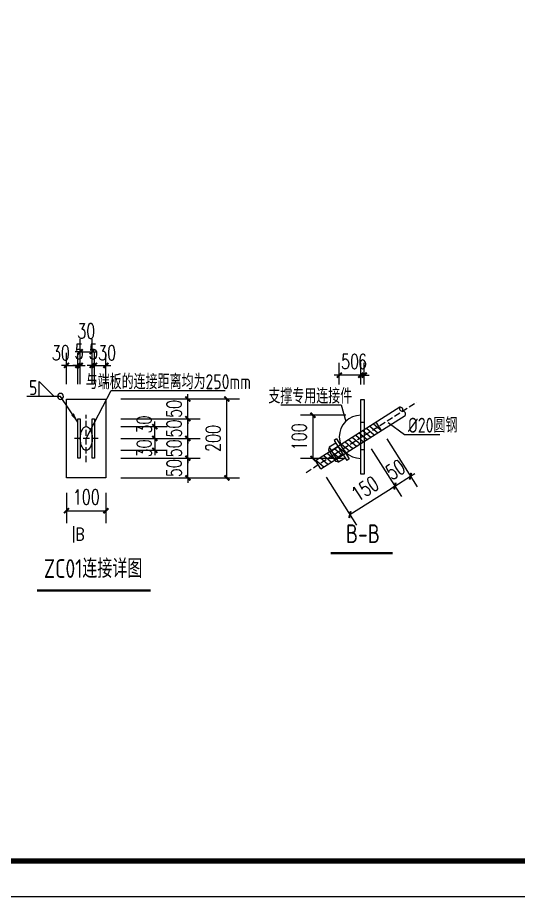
# Model space of a CAD drawing. Extents: x -89996 to 1006241, y -2176 to 440573.
# Drawn here: x 336652 to 356713, y -2176 to 33047 of the extents above; entities that cross this region are included whole.
import ezdxf
from ezdxf.enums import TextEntityAlignment as Align

# ---------------------------------------------------------------- set-up
doc = ezdxf.new("R2010")
doc.units = 0
doc.header["$LTSCALE"] = 1000
doc.header["$MEASUREMENT"] = 0
doc.linetypes.add('DASH', pattern=[0.35, 0.25, -0.1])
doc.linetypes.add('DASHED', pattern=[0.75, 0.5, -0.25])
for name, color, linetype in [('AXIS', 3, 'Continuous'), ('BOLT', 251, 'Continuous'), ('BOLTFILL', 2, 'Continuous'), ('Boltx', 252, 'DASHED'), ('PUB_TEXT', 7, 'Continuous'), ('PUB_TITLE', 4, 'Continuous'), ('S', 2, 'Continuous'), ('THICK', 6, 'Continuous'), ('THIN', 7, 'Continuous'), ('WELD', 7, 'Continuous'), ('引出线', 3, 'Continuous'), ('粗实线', 2, 'Continuous'), ('粗线', 5, 'Continuous')]:
    doc.layers.add(name, color=color, linetype=linetype)
doc.styles.add('_TCH_DIM_T3', font='SIMPLEX', dxfattribs={"width": 0.705882, "bigfont": 'GBCBIG'})
doc.styles.add('SIM-TSSC', font='simplex.shx', dxfattribs={"width": 0.8, "bigfont": 'tssdchn.shx'})
doc.styles.get("Standard").update_dxf_attribs({"font": 'gbenor.shx', "bigfont": 'gbcbig.shx'})
doc.styles.add('TSSD_Dimension', font='Tssdeng.shx', dxfattribs={"width": 0.8, "bigfont": 'hztxt.shx'})
doc.styles.add('TSSD_Norm', font='tssdeng.shx', dxfattribs={"bigfont": 'hztxt.shx'})
doc.dimstyles.new('TCH-200-1', dxfattribs={"dimtxt": 595, "dimasz": 200, "dimexe": 500, "dimexo": 600, "dimgap": 252.5, "dimtad": 1, "dimdec": 0, "dimzin": 0, "dimdsep": 46, "dimtxsty": '_TCH_DIM_T3', "dimblk": 'ARCHTICK', "dimcen": 0.09, "dimclrd": 3, "dimclre": 3, "dimclrt": 7, "dimazin": 2, "dimtfac": 1, "dimtdec": 0, "dimtix": 1, "dimtmove": 2, "dimatfit": 3, "dimfxl": 0, "dimtolj": 1, "dimtzin": 0, "dimarcsym": 0})
doc.dimstyles.new('TSSD_LEADER_STYLE_400_0', dxfattribs={"dimtxt": 0.18, "dimasz": 400, "dimexe": 0.18, "dimexo": 0.0625, "dimgap": 0.09, "dimtad": 0, "dimtih": 1, "dimtoh": 1, "dimdec": 4, "dimzin": 0, "dimdsep": 46, "dimtxsty": 'Standard', "dimcen": 0.09, "dimadec": 0, "dimazin": 0, "dimtfac": 1, "dimtdec": 4, "dimtofl": 0, "dimtmove": 0, "dimatfit": 3, "dimfxl": 0, "dimtolj": 1, "dimtzin": 0, "dimarcsym": 0})

# ---------------------------------------------------------------- blocks, each defined once
blk = doc.blocks.new('_ArchTick')
at = {"color": 0, "linetype": 'ByBlock', "const_width": 0.4}
blk.add_lwpolyline([(-0.5, -0.5), (0.5, 0.5)], dxfattribs=at)
blk = doc.blocks.new('*D701')
at = {"layer": 'AXIS', "color": 3, "lineweight": -2, "transparency": 16777216}
for p, q in [((343471, 16179), (343471, 16379)), ((340792, 16179), (343971, 16179)), ((343471, 15388), (343471, 16179)), ((340792, 15388), (343971, 15388)), ((343471, 15388), (343471, 15188))]:
    blk.add_line(p, q, dxfattribs=at)
at = {"layer": 'Defpoints', "color": 0, "transparency": 16777216}
for p in [(340192, 16179), (343471, 16179), (340192, 15388)]:
    blk.add_point(p, dxfattribs=at)
at = {"layer": 'AXIS', "color": 3, "lineweight": -2, "transparency": 16777216, "xscale": 200, "yscale": 200, "zscale": 200}
for p, rotation in [((343471, 16179), 270), ((343471, 15388), 90)]:
    blk.add_blockref('_ArchTick', p, dxfattribs=dict(at, rotation=rotation))
at = {"layer": 'AXIS', "color": 7, "transparency": 16777216, "insert": (342921, 15784), "char_height": 595, "attachment_point": 5, "rotation": 90, "style": '_TCH_DIM_T3'}
blk.add_mtext('\\A1;50', dxfattribs=at)
blk = doc.blocks.new('*D702')
at = {"layer": 'AXIS', "color": 3, "lineweight": -2, "transparency": 16777216}
for p, q in [((340792, 16969), (343971, 16969)), ((343471, 16969), (343471, 17169)), ((343471, 16179), (343471, 16969)), ((340792, 16179), (343971, 16179)), ((343471, 16179), (343471, 15979))]:
    blk.add_line(p, q, dxfattribs=at)
at = {"layer": 'Defpoints', "color": 0, "transparency": 16777216}
for p in [(340192, 16969), (343471, 16969), (340192, 16179)]:
    blk.add_point(p, dxfattribs=at)
at = {"layer": 'AXIS', "color": 3, "lineweight": -2, "transparency": 16777216, "xscale": 200, "yscale": 200, "zscale": 200}
for p, rotation in [((343471, 16969), 270), ((343471, 16179), 90)]:
    blk.add_blockref('_ArchTick', p, dxfattribs=dict(at, rotation=rotation))
at = {"layer": 'AXIS', "color": 7, "transparency": 16777216, "insert": (342921, 16574), "char_height": 595, "attachment_point": 5, "rotation": 90, "style": '_TCH_DIM_T3'}
blk.add_mtext('\\A1;50', dxfattribs=at)
blk = doc.blocks.new('*D703')
at = {"layer": 'AXIS', "color": 3, "lineweight": -2, "transparency": 16777216}
for p, q in [((340792, 17760), (343971, 17760)), ((343471, 17760), (343471, 17960)), ((343471, 16969), (343471, 17760)), ((340792, 16969), (343971, 16969)), ((343471, 16969), (343471, 16769))]:
    blk.add_line(p, q, dxfattribs=at)
at = {"layer": 'Defpoints', "color": 0, "transparency": 16777216}
for p in [(340192, 17760), (343471, 17760), (340192, 16969)]:
    blk.add_point(p, dxfattribs=at)
at = {"layer": 'AXIS', "color": 3, "lineweight": -2, "transparency": 16777216, "xscale": 200, "yscale": 200, "zscale": 200}
for p, rotation in [((343471, 17760), 270), ((343471, 16969), 90)]:
    blk.add_blockref('_ArchTick', p, dxfattribs=dict(at, rotation=rotation))
at = {"layer": 'AXIS', "color": 7, "transparency": 16777216, "insert": (342921, 17364), "char_height": 595, "attachment_point": 5, "rotation": 90, "style": '_TCH_DIM_T3'}
blk.add_mtext('\\A1;50', dxfattribs=at)
blk = doc.blocks.new('*D704')
at = {"layer": 'AXIS', "color": 3, "lineweight": -2, "transparency": 16777216}
for p, q in [((342146, 16179), (342146, 16379)), ((340792, 16179), (342646, 16179)), ((342146, 16179), (342146, 15705)), ((340792, 15705), (342646, 15705)), ((342146, 15705), (342146, 15505))]:
    blk.add_line(p, q, dxfattribs=at)
at = {"layer": 'Defpoints', "color": 0, "transparency": 16777216}
for p in [(340192, 16179), (340192, 15705), (342146, 15705)]:
    blk.add_point(p, dxfattribs=at)
at = {"layer": 'AXIS', "color": 3, "lineweight": -2, "transparency": 16777216, "xscale": 200, "yscale": 200, "zscale": 200}
for p, rotation in [((342146, 16179), 270), ((342146, 15705), 90)]:
    blk.add_blockref('_ArchTick', p, dxfattribs=dict(at, rotation=rotation))
at = {"layer": 'AXIS', "color": 7, "transparency": 16777216, "insert": (341725, 15782), "char_height": 595, "attachment_point": 5, "rotation": 90, "style": '_TCH_DIM_T3'}
blk.add_mtext('\\A1;30', dxfattribs=at)
blk = doc.blocks.new('*D705')
at = {"layer": 'AXIS', "color": 3, "lineweight": -2, "transparency": 16777216}
for p, q in [((340792, 16653), (342646, 16653)), ((342146, 16653), (342146, 16853)), ((342146, 16179), (342146, 16653)), ((340792, 16179), (342646, 16179)), ((342146, 16179), (342146, 15979))]:
    blk.add_line(p, q, dxfattribs=at)
at = {"layer": 'Defpoints', "color": 0, "transparency": 16777216}
for p in [(340192, 16653), (342146, 16653), (340192, 16179)]:
    blk.add_point(p, dxfattribs=at)
at = {"layer": 'AXIS', "color": 3, "lineweight": -2, "transparency": 16777216, "xscale": 200, "yscale": 200, "zscale": 200}
for p, rotation in [((342146, 16653), 270), ((342146, 16179), 90)]:
    blk.add_blockref('_ArchTick', p, dxfattribs=dict(at, rotation=rotation))
at = {"layer": 'AXIS', "color": 7, "transparency": 16777216, "insert": (341725, 16733), "char_height": 595, "attachment_point": 5, "rotation": 90, "style": '_TCH_DIM_T3'}
blk.add_mtext('\\A1;30', dxfattribs=at)
blk = doc.blocks.new('*D706')
at = {"layer": 'AXIS', "color": 3, "lineweight": -2, "transparency": 16777216}
for p, q in [((343471, 15388), (343471, 15588)), ((340792, 15388), (343971, 15388)), ((343471, 14598), (343471, 15388)), ((340792, 14598), (343971, 14598)), ((343471, 14598), (343471, 14398))]:
    blk.add_line(p, q, dxfattribs=at)
at = {"layer": 'Defpoints', "color": 0, "transparency": 16777216}
for p in [(340192, 15388), (343471, 15388), (340192, 14598)]:
    blk.add_point(p, dxfattribs=at)
at = {"layer": 'AXIS', "color": 3, "lineweight": -2, "transparency": 16777216, "xscale": 200, "yscale": 200, "zscale": 200}
for p, rotation in [((343471, 15388), 270), ((343471, 14598), 90)]:
    blk.add_blockref('_ArchTick', p, dxfattribs=dict(at, rotation=rotation))
at = {"layer": 'AXIS', "color": 7, "transparency": 16777216, "insert": (342921, 14993), "char_height": 595, "attachment_point": 5, "rotation": 90, "style": '_TCH_DIM_T3'}
blk.add_mtext('\\A1;50', dxfattribs=at)
blk = doc.blocks.new('*D707')
at = {"layer": 'AXIS', "color": 3, "lineweight": -2, "transparency": 16777216}
for p, q in [((340792, 17760), (345537, 17760)), ((345037, 14598), (345037, 17760)), ((340792, 14598), (345537, 14598))]:
    blk.add_line(p, q, dxfattribs=at)
at = {"layer": 'Defpoints', "color": 0, "transparency": 16777216}
for p in [(340192, 17760), (345037, 17760), (340192, 14598)]:
    blk.add_point(p, dxfattribs=at)
at = {"layer": 'AXIS', "color": 3, "lineweight": -2, "transparency": 16777216, "xscale": 200, "yscale": 200, "zscale": 200}
for p, rotation in [((345037, 17760), 90), ((345037, 14598), 270)]:
    blk.add_blockref('_ArchTick', p, dxfattribs=dict(at, rotation=rotation))
at = {"layer": 'AXIS', "color": 7, "transparency": 16777216, "insert": (344487, 16179), "char_height": 595, "attachment_point": 5, "rotation": 90, "style": '_TCH_DIM_T3'}
blk.add_mtext('\\A1;200', dxfattribs=at)
blk = doc.blocks.new('*D708')
at = {"layer": 'AXIS', "color": 3, "lineweight": -2, "transparency": 16777216}
for p, q in [((338611, 13998), (338611, 12782)), ((340192, 13998), (340192, 12782)), ((338611, 13282), (340192, 13282))]:
    blk.add_line(p, q, dxfattribs=at)
at = {"layer": 'Defpoints', "color": 0, "transparency": 16777216}
for p in [(338611, 14598), (340192, 14598), (340192, 13282)]:
    blk.add_point(p, dxfattribs=at)
at = {"layer": 'AXIS', "color": 3, "lineweight": -2, "transparency": 16777216, "xscale": 200, "yscale": 200, "zscale": 200, "rotation": 180}
blk.add_blockref('_ArchTick', (338611, 13282), dxfattribs=at)
at = {"layer": 'AXIS', "color": 3, "lineweight": -2, "transparency": 16777216, "xscale": 200, "yscale": 200, "zscale": 200}
blk.add_blockref('_ArchTick', (340192, 13282), dxfattribs=at)
at = {"layer": 'AXIS', "color": 7, "transparency": 16777216, "insert": (339402, 13832), "char_height": 595, "attachment_point": 5, "style": '_TCH_DIM_T3'}
blk.add_mtext('\\A1;100', dxfattribs=at)
blk = doc.blocks.new('*D709')
at = {"layer": 'AXIS', "color": 3, "lineweight": -2, "transparency": 16777216}
for p, q in [((338611, 18360), (338611, 19609)), ((339070, 18360), (339070, 19609)), ((338611, 19109), (338411, 19109)), ((338611, 19109), (339070, 19109)), ((339070, 19109), (339270, 19109))]:
    blk.add_line(p, q, dxfattribs=at)
at = {"layer": 'Defpoints', "color": 0, "transparency": 16777216}
for p in [(339070, 19109), (338611, 17760), (339070, 17760)]:
    blk.add_point(p, dxfattribs=at)
at = {"layer": 'AXIS', "color": 3, "lineweight": -2, "transparency": 16777216, "xscale": 200, "yscale": 200, "zscale": 200}
blk.add_blockref('_ArchTick', (338611, 19109), dxfattribs=at)
at = {"layer": 'AXIS', "color": 3, "lineweight": -2, "transparency": 16777216, "xscale": 200, "yscale": 200, "zscale": 200, "rotation": 180}
blk.add_blockref('_ArchTick', (339070, 19109), dxfattribs=at)
at = {"layer": 'AXIS', "color": 7, "transparency": 16777216, "insert": (338384, 19609), "char_height": 595, "attachment_point": 5, "style": '_TCH_DIM_T3'}
blk.add_mtext('\\A1;30', dxfattribs=at)
blk = doc.blocks.new('*D710')
at = {"layer": 'AXIS', "color": 3, "lineweight": -2, "transparency": 16777216}
for p, q in [((339070, 18360), (339070, 19609)), ((339165, 18360), (339165, 19609)), ((339070, 19109), (338870, 19109)), ((339070, 19109), (339165, 19109)), ((339165, 19109), (339365, 19109))]:
    blk.add_line(p, q, dxfattribs=at)
at = {"layer": 'Defpoints', "color": 0, "transparency": 16777216}
for p in [(339165, 19109), (339070, 17760), (339165, 17760)]:
    blk.add_point(p, dxfattribs=at)
at = {"layer": 'AXIS', "color": 3, "lineweight": -2, "transparency": 16777216, "xscale": 200, "yscale": 200, "zscale": 200}
blk.add_blockref('_ArchTick', (339070, 19109), dxfattribs=at)
at = {"layer": 'AXIS', "color": 3, "lineweight": -2, "transparency": 16777216, "xscale": 200, "yscale": 200, "zscale": 200, "rotation": 180}
blk.add_blockref('_ArchTick', (339165, 19109), dxfattribs=at)
at = {"layer": 'AXIS', "color": 7, "transparency": 16777216, "insert": (339117, 19659), "char_height": 595, "attachment_point": 5, "style": '_TCH_DIM_T3'}
blk.add_mtext('\\A1;5', dxfattribs=at)
blk = doc.blocks.new('*D711')
at = {"layer": 'AXIS', "color": 3, "lineweight": -2, "transparency": 16777216}
for p, q in [((339165, 18360), (339165, 20157)), ((339639, 18360), (339639, 20157)), ((339165, 19657), (338965, 19657)), ((339165, 19657), (339639, 19657)), ((339639, 19657), (339839, 19657))]:
    blk.add_line(p, q, dxfattribs=at)
at = {"layer": 'Defpoints', "color": 0, "transparency": 16777216}
for p in [(339639, 19657), (339165, 17760), (339639, 17760)]:
    blk.add_point(p, dxfattribs=at)
at = {"layer": 'AXIS', "color": 3, "lineweight": -2, "transparency": 16777216, "xscale": 200, "yscale": 200, "zscale": 200}
blk.add_blockref('_ArchTick', (339165, 19657), dxfattribs=at)
at = {"layer": 'AXIS', "color": 3, "lineweight": -2, "transparency": 16777216, "xscale": 200, "yscale": 200, "zscale": 200, "rotation": 180}
blk.add_blockref('_ArchTick', (339639, 19657), dxfattribs=at)
at = {"layer": 'AXIS', "color": 7, "transparency": 16777216, "insert": (339402, 20482), "char_height": 595, "attachment_point": 5, "style": '_TCH_DIM_T3'}
blk.add_mtext('\\A1;30', dxfattribs=at)
blk = doc.blocks.new('*D712')
at = {"layer": 'AXIS', "color": 3, "lineweight": -2, "transparency": 16777216}
for p, q in [((339639, 18360), (339639, 19609)), ((339734, 18360), (339734, 19609)), ((339639, 19109), (339439, 19109)), ((339639, 19109), (339734, 19109)), ((339734, 19109), (339934, 19109))]:
    blk.add_line(p, q, dxfattribs=at)
at = {"layer": 'Defpoints', "color": 0, "transparency": 16777216}
for p in [(339734, 19109), (339639, 17760), (339734, 17760)]:
    blk.add_point(p, dxfattribs=at)
at = {"layer": 'AXIS', "color": 3, "lineweight": -2, "transparency": 16777216, "xscale": 200, "yscale": 200, "zscale": 200}
blk.add_blockref('_ArchTick', (339639, 19109), dxfattribs=at)
at = {"layer": 'AXIS', "color": 3, "lineweight": -2, "transparency": 16777216, "xscale": 200, "yscale": 200, "zscale": 200, "rotation": 180}
blk.add_blockref('_ArchTick', (339734, 19109), dxfattribs=at)
at = {"layer": 'AXIS', "color": 7, "transparency": 16777216, "insert": (339686, 19659), "char_height": 595, "attachment_point": 5, "style": '_TCH_DIM_T3'}
blk.add_mtext('\\A1;5', dxfattribs=at)
blk = doc.blocks.new('*D713')
at = {"layer": 'AXIS', "color": 3, "lineweight": -2, "transparency": 16777216}
for p, q in [((339734, 18360), (339734, 19609)), ((340192, 18360), (340192, 19609)), ((339734, 19109), (339534, 19109)), ((339734, 19109), (340192, 19109)), ((340192, 19109), (340392, 19109))]:
    blk.add_line(p, q, dxfattribs=at)
at = {"layer": 'Defpoints', "color": 0, "transparency": 16777216}
for p in [(340192, 19109), (339734, 17760), (340192, 17760)]:
    blk.add_point(p, dxfattribs=at)
at = {"layer": 'AXIS', "color": 3, "lineweight": -2, "transparency": 16777216, "xscale": 200, "yscale": 200, "zscale": 200}
blk.add_blockref('_ArchTick', (339734, 19109), dxfattribs=at)
at = {"layer": 'AXIS', "color": 3, "lineweight": -2, "transparency": 16777216, "xscale": 200, "yscale": 200, "zscale": 200, "rotation": 180}
blk.add_blockref('_ArchTick', (340192, 19109), dxfattribs=at)
at = {"layer": 'AXIS', "color": 7, "transparency": 16777216, "insert": (340238, 19609), "char_height": 595, "attachment_point": 5, "style": '_TCH_DIM_T3'}
blk.add_mtext('\\A1;30', dxfattribs=at)
blk = doc.blocks.new('_WELD003')
at = {"color": 0, "linetype": 'ByBlock'}
blk.add_circle((0, 0), 0.5, dxfattribs=at)
blk = doc.blocks.new('*D715')
at = {"layer": 'AXIS', "color": 3, "lineweight": -2, "transparency": 16777216}
for p, q in [((351440, 16160), (352657, 14242)), ((350818, 15765), (352035, 13847)), ((351767, 14270), (352389, 14664)), ((352389, 14664), (352558, 14771)), ((351767, 14270), (351599, 14162))]:
    blk.add_line(p, q, dxfattribs=at)
at = {"layer": 'Defpoints', "color": 0, "transparency": 16777216}
for p in [(351119, 16666), (350497, 16272), (352389, 14664)]:
    blk.add_point(p, dxfattribs=at)
at = {"layer": 'AXIS', "color": 3, "lineweight": -2, "transparency": 16777216, "xscale": 200, "yscale": 200, "zscale": 200}
for p, rotation in [((352389, 14664), 212.3971245129842), ((351767, 14270), 32.39712451298425)]:
    blk.add_blockref('_ArchTick', p, dxfattribs=dict(at, rotation=rotation))
at = {"layer": 'AXIS', "color": 7, "transparency": 16777216, "insert": (351784, 14931), "char_height": 595, "attachment_point": 5, "rotation": 32.3971, "style": '_TCH_DIM_T3'}
blk.add_mtext('\\A1;50', dxfattribs=at)
blk = doc.blocks.new('*D716')
at = {"layer": 'AXIS', "color": 3, "lineweight": -2, "transparency": 16777216}
for p, q in [((350401, 18339), (350401, 19215)), ((350537, 18339), (350537, 19215)), ((350401, 18715), (350201, 18715)), ((350537, 18715), (350401, 18715)), ((350537, 18715), (350737, 18715))]:
    blk.add_line(p, q, dxfattribs=at)
at = {"layer": 'Defpoints', "color": 0, "transparency": 16777216}
for p in [(350401, 18715), (350401, 17739), (350537, 17739)]:
    blk.add_point(p, dxfattribs=at)
at = {"layer": 'AXIS', "color": 3, "lineweight": -2, "transparency": 16777216, "xscale": 200, "yscale": 200, "zscale": 200}
blk.add_blockref('_ArchTick', (350401, 18715), dxfattribs=at)
at = {"layer": 'AXIS', "color": 3, "lineweight": -2, "transparency": 16777216, "xscale": 200, "yscale": 200, "zscale": 200, "rotation": 180}
blk.add_blockref('_ArchTick', (350537, 18715), dxfattribs=at)
at = {"layer": 'AXIS', "color": 7, "transparency": 16777216, "insert": (350469, 19265), "char_height": 595, "attachment_point": 5, "style": '_TCH_DIM_T3'}
blk.add_mtext('\\A1;6', dxfattribs=at)
blk = doc.blocks.new('*D717')
at = {"layer": 'AXIS', "color": 3, "lineweight": -2, "transparency": 16777216}
for p, q in [((349801, 17108), (347985, 17108)), ((348485, 17108), (348485, 15379)), ((349801, 15379), (347985, 15379))]:
    blk.add_line(p, q, dxfattribs=at)
at = {"layer": 'Defpoints', "color": 0, "transparency": 16777216}
for p in [(350401, 17108), (348485, 15379), (350401, 15379)]:
    blk.add_point(p, dxfattribs=at)
at = {"layer": 'AXIS', "color": 3, "lineweight": -2, "transparency": 16777216, "xscale": 200, "yscale": 200, "zscale": 200}
for p, rotation in [((348485, 17108), 90), ((348485, 15379), 270)]:
    blk.add_blockref('_ArchTick', p, dxfattribs=dict(at, rotation=rotation))
at = {"layer": 'AXIS', "color": 7, "transparency": 16777216, "insert": (347935, 16244), "char_height": 595, "attachment_point": 5, "rotation": 90, "style": '_TCH_DIM_T3'}
blk.add_mtext('\\A1;100', dxfattribs=at)
blk = doc.blocks.new('*D718')
at = {"layer": 'AXIS', "color": 3, "lineweight": -2, "transparency": 16777216}
for p, q in [((349537, 18339), (349537, 19215)), ((350401, 18339), (350401, 19215)), ((349537, 18715), (349337, 18715)), ((350401, 18715), (349537, 18715)), ((350401, 18715), (350601, 18715))]:
    blk.add_line(p, q, dxfattribs=at)
at = {"layer": 'Defpoints', "color": 0, "transparency": 16777216}
for p in [(349537, 18715), (349537, 17739), (350401, 17739)]:
    blk.add_point(p, dxfattribs=at)
at = {"layer": 'AXIS', "color": 3, "lineweight": -2, "transparency": 16777216, "xscale": 200, "yscale": 200, "zscale": 200}
blk.add_blockref('_ArchTick', (349537, 18715), dxfattribs=at)
at = {"layer": 'AXIS', "color": 3, "lineweight": -2, "transparency": 16777216, "xscale": 200, "yscale": 200, "zscale": 200, "rotation": 180}
blk.add_blockref('_ArchTick', (350401, 18715), dxfattribs=at)
at = {"layer": 'AXIS', "color": 7, "transparency": 16777216, "insert": (349969, 19265), "char_height": 595, "attachment_point": 5, "style": '_TCH_DIM_T3'}
blk.add_mtext('\\A1;50', dxfattribs=at)
blk = doc.blocks.new('*D719')
at = {"layer": 'AXIS', "color": 3, "lineweight": -2, "transparency": 16777216}
for p, q in [((350818, 15765), (352035, 13847)), ((349016, 14621), (350233, 12704)), ((349965, 13126), (351767, 14270))]:
    blk.add_line(p, q, dxfattribs=at)
at = {"layer": 'Defpoints', "color": 0, "transparency": 16777216}
for p in [(350497, 16272), (348695, 15128), (351767, 14270)]:
    blk.add_point(p, dxfattribs=at)
at = {"layer": 'AXIS', "color": 3, "lineweight": -2, "transparency": 16777216, "xscale": 200, "yscale": 200, "zscale": 200}
for p, rotation in [((351767, 14270), 32.39712451301141), ((349965, 13126), 212.3971245130114)]:
    blk.add_blockref('_ArchTick', p, dxfattribs=dict(at, rotation=rotation))
at = {"layer": 'AXIS', "color": 7, "transparency": 16777216, "insert": (350572, 14162), "char_height": 595, "attachment_point": 5, "rotation": 32.3971, "style": '_TCH_DIM_T3'}
blk.add_mtext('\\A1;150', dxfattribs=at)
blk = doc.blocks.new('_WELD004')
at = {"color": 0, "linetype": 'ByBlock'}
for p, q in [((0, 1), (1, 0)), ((0, 0), (0, 1))]:
    blk.add_line(p, q, dxfattribs=at)

msp = doc.modelspace()

# ---------------------------------------------------------------- linework, layer by layer
at = {"color": 8, "linetype": 'DASH'}
for p, q in [((348205, 14820.45), (352641.41, 17632.46)), ((339401.8, 15230.39, -67.38), (339401.8, 17127.37, -67.38)), ((339876.05, 16178.88, -67.38), (338927.56, 16178.88, -67.38))]:
    msp.add_line(p, q, dxfattribs=at)
for p, q in [((350624.73, 16586.81), (350939.55, 16318.52)), ((350767.34, 16677.3), (351082.16, 16409.01)), ((350909.94, 16767.79), (351224.76, 16499.5)), ((350054.31, 16224.85), (350369.13, 15956.56)), ((350196.92, 16315.34), (350511.74, 16047.05)), ((350339.52, 16405.83), (350654.34, 16137.54)), ((350482.13, 16496.32), (350796.95, 16228.03)), ((349483.89, 15862.89), (349798.71, 15594.6)), ((349626.49, 15953.38), (349941.31, 15685.09)), ((349769.1, 16043.87), (350083.92, 15775.58)), ((349911.7, 16134.36), (350226.53, 15866.07)), ((348913.47, 15500.92), (349228.29, 15232.64)), ((349056.07, 15591.41), (349370.89, 15323.13)), ((349198.68, 15681.9), (349513.5, 15413.62)), ((349341.28, 15772.39), (349656.1, 15504.11)), ((348604.71, 15305), (348919.53, 15036.72)), ((348770.86, 15410.43), (349085.68, 15142.15))]:
    msp.add_line(p, q)
for points in [[(350401.13, 17739.19), (350537.04, 17739.19), (350537.04, 14748.48), (350401.13, 14748.48)], [(350401.13, 16837.19), (350537.04, 16837.19), (350537.04, 15717.16), (350401.13, 15717.16)]]:
    msp.add_lwpolyline(points, close=True)
msp.add_arc((350401.13, 16243.83), 864.53, 90, 270)
at = {"layer": 'BOLT'}
for p, q in [((349395.76, 15994.19), (349128.81, 15824.79)), ((349432.35, 16157.82), (349332.24, 16094.29)), ((349332.24, 16094.29), (349840.42, 15293.43)), ((349432.35, 16157.82), (349940.53, 15356.96)), ((349128.81, 15824.79), (349102.94, 15709.09)), ((349102.94, 15709.09), (349394.24, 15250.02)), ((349128.81, 15824.79), (349509.95, 15224.15)), ((349491.05, 15844.03), (349224.09, 15674.63)), ((349681.62, 15543.7), (349414.66, 15374.31)), ((349509.95, 15224.15), (349394.24, 15250.02)), ((349776.9, 15393.54), (349509.95, 15224.15)), ((349940.53, 15356.96), (349840.42, 15293.43))]:
    msp.add_line(p, q, dxfattribs=at)
at = {"layer": 'BOLTFILL'}
for centre, start, end in [((352062.14, 17380.25), 147.306988, 274.254211), ((351974.15, 17324.42), 330.540038, 97.487261), ((352078.53, 17159.92), 327.306988, 94.254211)]:
    msp.add_arc(centre, 110.47, start, end, dxfattribs=at)
at = {"layer": 'Boltx'}
for p, q in [((351224.76, 16499.5), (351013.02, 16833.19)), ((348800.44, 14961.15), (348588.7, 15294.84))]:
    msp.add_line(p, q, dxfattribs=at)
at = {"layer": 'PUB_TITLE'}
msp.add_lwpolyline([(244653.95, -2176.39), (393253.95, -2176.39), (393253.95, 81823.61), (244653.95, 81823.61)], close=True, dxfattribs=at)
at = {"layer": 'PUB_TITLE', "const_width": 212.12}
msp.add_lwpolyline([(248189.31, -762.25), (248189.31, 80409.47), (391839.81, 80409.47), (391839.81, -762.25)], close=True, dxfattribs=at)
at = {"layer": 'S'}
for p, q in [((348588.7, 15294.84), (351969.17, 17439.92)), ((348800.44, 14961.15), (352171.5, 17100.25))]:
    msp.add_line(p, q, dxfattribs=at)
at = {"layer": 'THICK', "const_width": 100, "elevation": 67.38}
for points in [[(349189.16, 11584.47), (351680.99, 11584.47)], [(337424.99, 10083.93), (341986.9, 10083.93)]]:
    msp.add_lwpolyline(points, dxfattribs=at)
at = {"layer": 'WELD'}
msp.add_line((338369.59, 17866.31), (337017.43, 17866.31), dxfattribs=at)
at = {"layer": '引出线'}
for p, q in [((339401.8, 16178.88, -67.38), (340400.91, 18102.33, -67.38)), ((340400.91, 18102.33, -67.38), (344971.72, 18102.33, -67.38)), ((347196.93, 17524.68), (349609.01, 17524.68)), ((349609.01, 17524.68), (349796.87, 16862.12))]:
    msp.add_line(p, q, dxfattribs=at)
msp.add_lwpolyline([(353562.59, 16317.81), (352146.57, 16317.81), (351501.06, 16804.59)], dxfattribs=at)
at = {"layer": '粗实线', "elevation": -67.38}
for points in [[(338611.4, 14598.07), (338611.4, 17759.69), (340192.21, 17759.69), (340192.21, 14598.07)], [(339069.83, 16969.29), (339164.68, 16969.29), (339164.68, 15388.48), (339069.83, 15388.48)], [(339638.93, 16969.29), (339733.77, 16969.29), (339733.77, 15388.48), (339638.93, 15388.48)]]:
    msp.add_lwpolyline(points, close=True, dxfattribs=at)
at = {"layer": '粗实线'}
msp.add_ellipse((339401.8, 16178.88, -67.38), major_axis=(0, -474.24), ratio=0.5, dxfattribs=at)
at = {"layer": '粗线', "const_width": 55.69}
msp.add_lwpolyline([(338894.62, 12663.64), (338894.62, 11998.51)], dxfattribs=at)

# ---------------------------------------------------------------- block references
at = {"layer": 'WELD'}
for name, p, xscale, yscale, zscale in [('_WELD004', (337519.26, 17866.31), 599.99985, 599.99985, 599.99985), ('_WELD003', (338369.59, 17866.31), -239.9999999994412, 239.9999999994412, 239.9999999994412)]:
    msp.add_blockref(name, p, dxfattribs=dict(at, xscale=xscale, yscale=yscale, zscale=zscale))

# ---------------------------------------------------------------- texts
at = {"layer": 'PUB_TEXT', "style": 'TSSD_Dimension', "width": 0.8}
for s, p in [('B-B', (349802.38, 11762.07, 67.38)), ('ZC01连接详图', (337704.99, 10363.93, 67.38))]:
    msp.add_text(s, height=750, dxfattribs=at).set_placement(p, align=Align.BOTTOM_LEFT)
at = {"layer": 'PUB_TEXT', "linetype": 'ByBlock', "style": 'SIM-TSSC', "width": 0.8}
msp.add_text('B', height=500, dxfattribs=at).set_placement((339146.98, 12341.95), align=Align.MIDDLE_CENTER)
at = {"layer": 'THIN', "style": 'TSSD_Norm', "width": 0.8}
for s, p in [('与端板的连接距离均为250mm', (342690.15, 18485.27, -134.76)), ('支撑专用连接件', (348375.26, 17907.63, -67.38))]:
    msp.add_text(s, height=600, dxfattribs=at).set_placement(p, align=Align.MIDDLE)
msp.add_text('5', height=600, dxfattribs=at).set_placement((337110.68, 17916.31))
msp.add_text('%%C20圆钢', height=600, dxfattribs=at).set_placement((354270.86, 16409.18, -67.38), align=Align.RIGHT)

# ---------------------------------------------------------------- dimensions: what is measured, and where the dimension line sits
at = {"layer": 'AXIS'}
for base, p1, p2, picture, middle in [((339638.93, 19656.57), (339164.68, 17759.69), (339638.93, 17759.69), '*D711', (339401.8, 20482.2)), ((339069.83, 19108.54), (338611.4, 17759.69), (339069.83, 17759.69), '*D709', (338384.18, 19608.54)), ((340192.21, 19108.54), (339733.77, 17759.69), (340192.21, 17759.69), '*D713', (340237.61, 19608.54))]:
    dim = msp.add_linear_dim(base=base, p1=p1, p2=p2, text='30', dimstyle='TCH-200-1', dxfattribs=at)
    dim.commit()
    dim.dimension.update_dxf_attribs({"geometry": picture, "text_midpoint": middle, "dimtype": 128})
for base, p1, p2, text, picture, middle in [((339164.68, 19108.54), (339069.83, 17759.69), (339164.68, 17759.69), '5', '*D710', (339117.26, 19658.54)), ((339733.77, 19108.54), (339638.93, 17759.69), (339733.77, 17759.69), '5', '*D712', (339686.35, 19658.54)), ((349536.6, 18714.93, 67.38), (350401.13, 17739.19, 67.38), (349536.6, 17739.19, 67.38), '50', '*D718', (349968.86, 19264.93, 67.38)), ((350401.13, 18714.93, 67.38), (350537.04, 17739.19, 67.38), (350401.13, 17739.19, 67.38), '6', '*D716', (350469.08, 19264.93, 67.38)), ((340192.21, 13282.21), (338611.4, 14598.07), (340192.21, 14598.07), '100', '*D708', (339401.8, 13832.21))]:
    dim = msp.add_linear_dim(base=base, p1=p1, p2=p2, text=text, dimstyle='TCH-200-1', dxfattribs=at)
    dim.commit()
    dim.dimension.update_dxf_attribs({"geometry": picture, "text_midpoint": middle})
for base, p1, p2, text, picture, middle in [((343470.95, 17759.69), (340192.21, 16969.29), (340192.21, 17759.69), '50', '*D703', (342920.95, 17364.49)), ((345036.83, 17759.69), (340192.21, 14598.07), (340192.21, 17759.69), '200', '*D707', (344486.83, 16178.88)), ((343470.95, 16969.29), (340192.21, 16178.88), (340192.21, 16969.29), '50', '*D702', (342920.95, 16574.08)), ((348484.53, 15379.31, 67.38), (350401.13, 17108.36, 67.38), (350401.13, 15379.31, 67.38), '100', '*D717', (347934.53, 16243.83, 67.38)), ((343470.95, 16178.88), (340192.21, 15388.48), (340192.21, 16178.88), '50', '*D701', (342920.95, 15783.68)), ((343470.95, 15388.48), (340192.21, 14598.07), (340192.21, 15388.48), '50', '*D706', (342920.95, 14993.27))]:
    dim = msp.add_linear_dim(base=base, p1=p1, p2=p2, angle=90, text=text, dimstyle='TCH-200-1', dxfattribs=at)
    dim.commit()
    dim.dimension.update_dxf_attribs({"geometry": picture, "text_midpoint": middle})
for base, p2, picture, middle in [((342145.55, 16653.12), (340192.21, 16653.12), '*D705', (341725.29, 16733.09)), ((342145.55, 15704.64), (340192.21, 15704.64), '*D704', (341725.29, 15781.93))]:
    dim = msp.add_linear_dim(base=base, p1=(340192.21, 16178.88), p2=p2, angle=90, text='30', dimstyle='TCH-200-1', dxfattribs=at)
    dim.commit()
    dim.dimension.update_dxf_attribs({"geometry": picture, "text_midpoint": middle, "dimtype": 128})
for p1, p2, text, picture, middle in [((350496.93, 16271.68, 67.38), (351118.89, 16666.35, 67.38), '50', '*D715', (351783.69, 14931.27, 67.38)), ((348694.57, 15128, 67.38), (350496.93, 16271.68, 67.38), '150', '*D719', (350571.53, 14162.09, 67.38))]:
    dim = msp.add_aligned_dim(p1=p1, p2=p2, distance=-2371.21, text=text, dimstyle='TCH-200-1', dxfattribs=at)
    dim.commit()
    dim.dimension.update_dxf_attribs({"geometry": picture, "text_midpoint": middle})

# ---------------------------------------------------------------- leaders
at = {"layer": 'WELD'}
msp.add_leader([(339069.83, 16825.04, -295.8), (338369.59, 17866.31, -295.8)], dimstyle='TSSD_LEADER_STYLE_400_0', dxfattribs=at)

doc.saveas('drawing.dxf')
